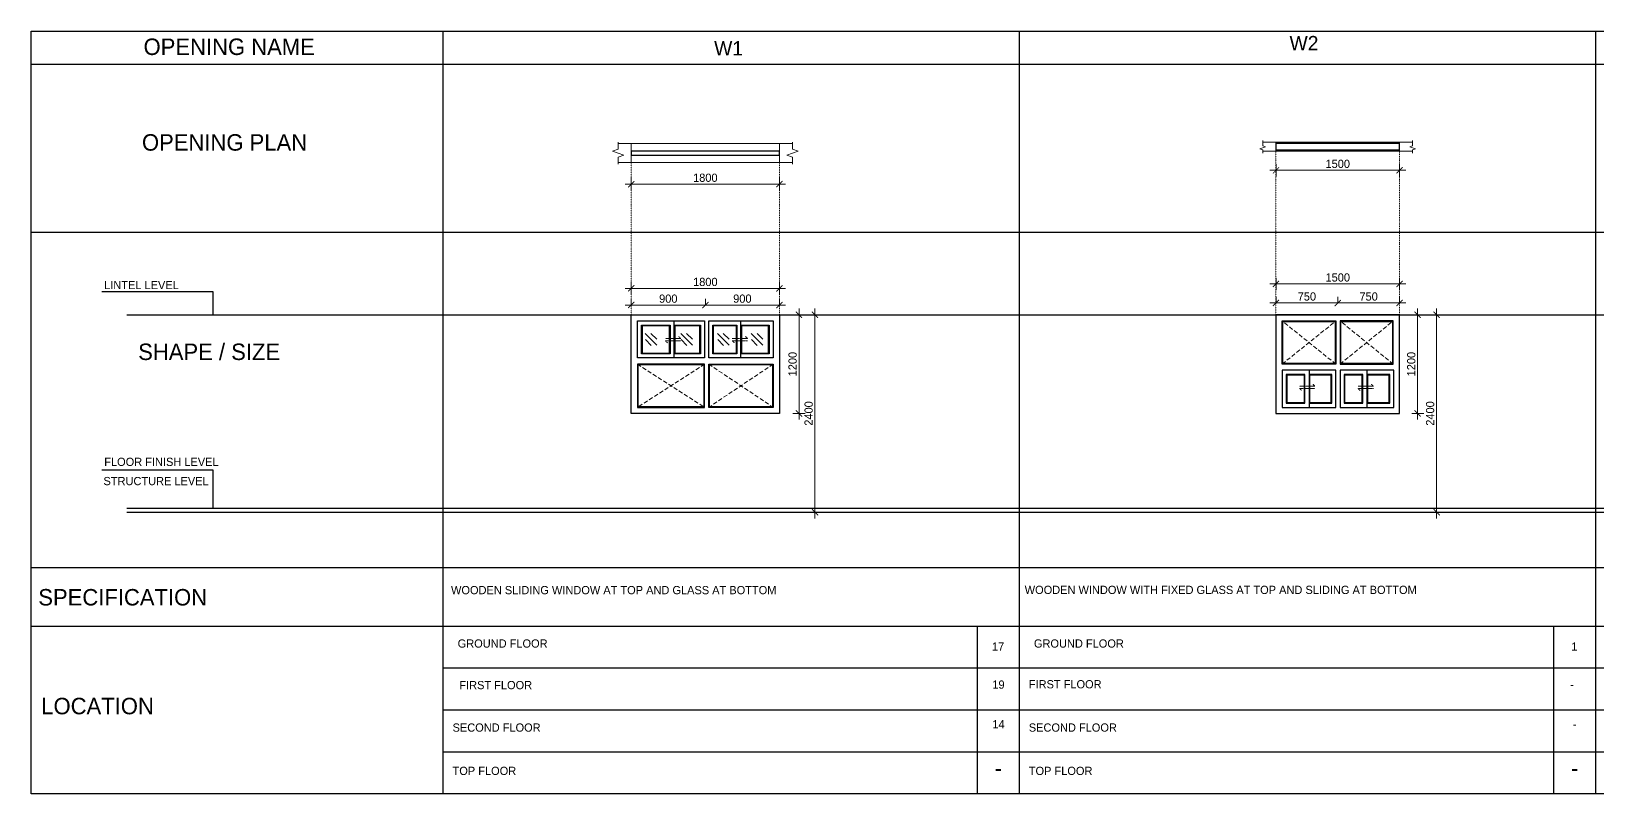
# Model space of a CAD drawing. Header units: inches. Extents: x -3071 to 2014935, y -37057 to 549694.
# Drawn here: x 1445764 to 1464790, y 491784 to 501048 of the extents above; entities that cross this region are included whole.
import ezdxf

# ---------------------------------------------------------------- set-up
doc = ezdxf.new("R2010")
doc.units = ezdxf.units.IN
doc.header["$MEASUREMENT"] = 0
for name, pattern in [('DOT', [0.25, 0, -0.25]), ('HIDDEN2', [0.1875, 0.125, -0.0625]), ('TRAZOS1', [0.15, 0.1, -0.05])]:
    doc.linetypes.add(name, pattern=pattern)
for name, color, linetype, lineweight in [('001-Archi- Break Line', 25, 'Continuous', 13), ('001-Archi- door window elevation', 92, 'Continuous', 25), ('001-Archi- Opening', 90, 'Continuous', 25), ('001-Archi-Dimension', 200, 'Continuous', 18), ('001-Archi-Elev 3', 212, 'Continuous', 30), ('001-Archi-Elev 4', 246, 'Continuous', 25), ('001-Archi-hatch', 9, 'Continuous', 0), ('001-Archi-sill', 22, 'Continuous', 15), ('001-Archi-Text', 180, 'Continuous', 18), ('002-Archi- Opening', 90, 'Continuous', 25)]:
    doc.layers.add(name, color=color, linetype=linetype, lineweight=lineweight)
doc.styles.add('Archi 100', font='GOTHIC.TTF', dxfattribs={"height": 200})
doc.styles.add('Archi 50', font='GOTHIC.TTF', dxfattribs={"height": 100})
doc.dimstyles.new('Archi 100', dxfattribs={"dimtxt": 200, "dimasz": 150, "dimexe": 150, "dimexo": 300, "dimgap": 50, "dimtad": 1, "dimdec": 0, "dimrnd": 5, "dimzin": 0, "dimdsep": 46, "dimtxsty": 'Archi 100', "dimblk": 'ARCHTICK', "dimcen": 0.09, "dimdle": 150, "dimclrd": 256, "dimclre": 256, "dimclrt": 256, "dimadec": 0, "dimazin": 0, "dimtfac": 1, "dimtdec": 0, "dimtix": 1, "dimtofl": 0, "dimtmove": 0, "dimatfit": 3, "dimfxl": 150, "dimfxlon": 1, "dimtolj": 1, "dimtzin": 0, "dimlwd": -1, "dimlwe": -1, "dimarcsym": 0})
doc.dimstyles.new('Archi 50', dxfattribs={"dimscale": 0.5, "dimtxt": 100, "dimasz": 150, "dimexe": 150, "dimexo": 300, "dimgap": 50, "dimtad": 1, "dimdec": 0, "dimzin": 0, "dimdsep": 46, "dimtxsty": 'Archi 50', "dimblk": 'ARCHTICK', "dimcen": 0.09, "dimdle": 150, "dimclrd": 256, "dimclre": 256, "dimclrt": 256, "dimadec": 0, "dimazin": 0, "dimtfac": 1, "dimtdec": 0, "dimtix": 1, "dimtofl": 0, "dimtmove": 0, "dimatfit": 0, "dimfxl": 150, "dimfxlon": 1, "dimtolj": 1, "dimtzin": 0, "dimlwd": -1, "dimlwe": -1, "dimarcsym": 0})

# ---------------------------------------------------------------- blocks, each defined once
blk = doc.blocks.new('_ArchTick')
at = {"color": 0, "linetype": 'ByBlock', "const_width": 0.15}
blk.add_lwpolyline([(-0.5, -0.5), (0.5, 0.5)], dxfattribs=at)
blk = doc.blocks.new('*D1593')
at = {"layer": '001-Archi-Dimension', "transparency": 16777216}
for p, q in [((1453051, 499266), (1453051, 499116)), ((1454851, 499266), (1454851, 499116)), ((1452976, 499191), (1454926, 499191))]:
    blk.add_line(p, q, dxfattribs=at)
at = {"layer": 'Defpoints', "color": 0, "transparency": 16777216}
for p in [(1453051, 499453), (1454851, 499453), (1454851, 499191)]:
    blk.add_point(p, dxfattribs=at)
at = {"layer": '001-Archi-Dimension', "transparency": 16777216, "xscale": 75, "yscale": 75, "zscale": 75, "rotation": 180}
blk.add_blockref('_ArchTick', (1453051, 499191), dxfattribs=at)
at = {"layer": '001-Archi-Dimension', "transparency": 16777216, "xscale": 75, "yscale": 75, "zscale": 75}
blk.add_blockref('_ArchTick', (1454851, 499191), dxfattribs=at)
at = {"layer": '001-Archi-Dimension', "transparency": 16777216, "insert": (1453951, 499268), "char_height": 100, "attachment_point": 5, "style": 'Archi 50'}
blk.add_mtext('\\A1;1800', dxfattribs=at)
blk = doc.blocks.new('*D1594')
at = {"layer": '001-Archi-Dimension', "transparency": 16777216}
for p, q in [((1455014, 497604), (1455164, 497604)), ((1455089, 497679), (1455089, 496329)), ((1455014, 496404), (1455164, 496404))]:
    blk.add_line(p, q, dxfattribs=at)
at = {"layer": 'Defpoints', "color": 0, "transparency": 16777216}
for p in [(1454851, 497604), (1454851, 496404), (1455089, 496404)]:
    blk.add_point(p, dxfattribs=at)
at = {"layer": '001-Archi-Dimension', "transparency": 16777216, "xscale": 75, "yscale": 75, "zscale": 75}
for p, rotation in [((1455089, 497604), 90), ((1455089, 496404), 270)]:
    blk.add_blockref('_ArchTick', p, dxfattribs=dict(at, rotation=rotation))
at = {"layer": '001-Archi-Dimension', "transparency": 16777216, "insert": (1455011, 497004), "char_height": 100, "attachment_point": 5, "rotation": 90, "style": 'Archi 50'}
blk.add_mtext('\\A1;1200', dxfattribs=at)
blk = doc.blocks.new('*D1554')
at = {"layer": '001-Archi-Dimension', "transparency": 16777216}
for p, q in [((1455208, 497604), (1455358, 497604)), ((1455283, 497679), (1455283, 495129)), ((1455208, 495204), (1455358, 495204))]:
    blk.add_line(p, q, dxfattribs=at)
at = {"layer": 'Defpoints', "color": 0, "transparency": 16777216}
for p in [(1454851, 497604), (1454851, 495204), (1455283, 495204)]:
    blk.add_point(p, dxfattribs=at)
at = {"layer": '001-Archi-Dimension', "transparency": 16777216, "xscale": 75, "yscale": 75, "zscale": 75}
for p, rotation in [((1455283, 497604), 90), ((1455283, 495204), 270)]:
    blk.add_blockref('_ArchTick', p, dxfattribs=dict(at, rotation=rotation))
at = {"layer": '001-Archi-Dimension', "transparency": 16777216, "insert": (1455206, 496404), "char_height": 100, "attachment_point": 5, "rotation": 90, "style": 'Archi 50'}
blk.add_mtext('\\A1;2400', dxfattribs=at)
blk = doc.blocks.new('*D1595')
at = {"layer": '001-Archi-Dimension', "transparency": 16777216}
for p, q in [((1453051, 497722), (1453051, 497797)), ((1453951, 497722), (1453951, 497797)), ((1452976, 497722), (1454026, 497722))]:
    blk.add_line(p, q, dxfattribs=at)
at = {"layer": 'Defpoints', "color": 0, "transparency": 16777216}
for p in [(1453051, 497604), (1453951, 497722), (1453951, 497604)]:
    blk.add_point(p, dxfattribs=at)
at = {"layer": '001-Archi-Dimension', "transparency": 16777216, "xscale": 75, "yscale": 75, "zscale": 75, "rotation": 180}
blk.add_blockref('_ArchTick', (1453051, 497722), dxfattribs=at)
at = {"layer": '001-Archi-Dimension', "transparency": 16777216, "xscale": 75, "yscale": 75, "zscale": 75}
blk.add_blockref('_ArchTick', (1453951, 497722), dxfattribs=at)
at = {"layer": '001-Archi-Dimension', "transparency": 16777216, "insert": (1453501, 497799), "char_height": 100, "attachment_point": 5, "style": 'Archi 50'}
blk.add_mtext('\\A1;900', dxfattribs=at)
blk = doc.blocks.new('*D1596')
at = {"layer": '001-Archi-Dimension', "transparency": 16777216}
for p, q in [((1453951, 497722), (1453951, 497797)), ((1454851, 497722), (1454851, 497797)), ((1453876, 497722), (1454926, 497722))]:
    blk.add_line(p, q, dxfattribs=at)
at = {"layer": 'Defpoints', "color": 0, "transparency": 16777216}
for p in [(1453951, 497604), (1454851, 497722), (1454851, 497604)]:
    blk.add_point(p, dxfattribs=at)
at = {"layer": '001-Archi-Dimension', "transparency": 16777216, "xscale": 75, "yscale": 75, "zscale": 75, "rotation": 180}
blk.add_blockref('_ArchTick', (1453951, 497722), dxfattribs=at)
at = {"layer": '001-Archi-Dimension', "transparency": 16777216, "xscale": 75, "yscale": 75, "zscale": 75}
blk.add_blockref('_ArchTick', (1454851, 497722), dxfattribs=at)
at = {"layer": '001-Archi-Dimension', "transparency": 16777216, "insert": (1454401, 497799), "char_height": 100, "attachment_point": 5, "style": 'Archi 50'}
blk.add_mtext('\\A1;900', dxfattribs=at)
blk = doc.blocks.new('*D1555')
at = {"layer": '001-Archi-Dimension', "transparency": 16777216}
for p, q in [((1453051, 497849), (1453051, 497999)), ((1454851, 497849), (1454851, 497999)), ((1452976, 497924), (1454926, 497924))]:
    blk.add_line(p, q, dxfattribs=at)
at = {"layer": 'Defpoints', "color": 0, "transparency": 16777216}
for p in [(1454851, 497924), (1453051, 497604), (1454851, 497604)]:
    blk.add_point(p, dxfattribs=at)
at = {"layer": '001-Archi-Dimension', "transparency": 16777216, "xscale": 75, "yscale": 75, "zscale": 75, "rotation": 180}
blk.add_blockref('_ArchTick', (1453051, 497924), dxfattribs=at)
at = {"layer": '001-Archi-Dimension', "transparency": 16777216, "xscale": 75, "yscale": 75, "zscale": 75}
blk.add_blockref('_ArchTick', (1454851, 497924), dxfattribs=at)
at = {"layer": '001-Archi-Dimension', "transparency": 16777216, "insert": (1453951, 498002), "char_height": 100, "attachment_point": 5, "style": 'Archi 50'}
blk.add_mtext('\\A1;1800', dxfattribs=at)
blk = doc.blocks.new('*D1559')
at = {"layer": '001-Archi-Dimension', "transparency": 16777216}
for p, q in [((1460808, 499359), (1462458, 499359)), ((1460883, 499434), (1460883, 499284)), ((1462383, 499434), (1462383, 499284))]:
    blk.add_line(p, q, dxfattribs=at)
at = {"layer": 'Defpoints', "color": 0, "transparency": 16777216}
for p in [(1460883, 499591), (1462383, 499591), (1462383, 499359)]:
    blk.add_point(p, dxfattribs=at)
at = {"layer": '001-Archi-Dimension', "transparency": 16777216, "xscale": 75, "yscale": 75, "zscale": 75, "rotation": 180}
blk.add_blockref('_ArchTick', (1460883, 499359), dxfattribs=at)
at = {"layer": '001-Archi-Dimension', "transparency": 16777216, "xscale": 75, "yscale": 75, "zscale": 75}
blk.add_blockref('_ArchTick', (1462383, 499359), dxfattribs=at)
at = {"layer": '001-Archi-Dimension', "transparency": 16777216, "insert": (1461633, 499437), "char_height": 100, "attachment_point": 5, "style": 'Archi 50'}
blk.add_mtext('\\A1;1500', dxfattribs=at)
blk = doc.blocks.new('*D1601')
at = {"layer": '001-Archi-Dimension', "transparency": 16777216}
for p, q in [((1462533, 497604), (1462678, 497604)), ((1462603, 497679), (1462603, 496329)), ((1462533, 496404), (1462678, 496404))]:
    blk.add_line(p, q, dxfattribs=at)
at = {"layer": 'Defpoints', "color": 0, "transparency": 16777216}
for p in [(1462383, 497604), (1462383, 496404), (1462603, 496404)]:
    blk.add_point(p, dxfattribs=at)
at = {"layer": '001-Archi-Dimension', "transparency": 16777216, "xscale": 75, "yscale": 75, "zscale": 75}
for p, rotation in [((1462603, 497604), 90), ((1462603, 496404), 270)]:
    blk.add_blockref('_ArchTick', p, dxfattribs=dict(at, rotation=rotation))
at = {"layer": '001-Archi-Dimension', "transparency": 16777216, "insert": (1462526, 497004), "char_height": 100, "attachment_point": 5, "rotation": 90, "style": 'Archi 50'}
blk.add_mtext('\\A1;1200', dxfattribs=at)
blk = doc.blocks.new('*D1560')
at = {"layer": '001-Archi-Dimension', "transparency": 16777216}
for p, q in [((1462759, 497604), (1462909, 497604)), ((1462834, 497679), (1462834, 495129)), ((1462759, 495204), (1462909, 495204))]:
    blk.add_line(p, q, dxfattribs=at)
at = {"layer": 'Defpoints', "color": 0, "transparency": 16777216}
for p in [(1462383, 497604), (1462383, 495204), (1462834, 495204)]:
    blk.add_point(p, dxfattribs=at)
at = {"layer": '001-Archi-Dimension', "transparency": 16777216, "xscale": 75, "yscale": 75, "zscale": 75}
for p, rotation in [((1462834, 497604), 90), ((1462834, 495204), 270)]:
    blk.add_blockref('_ArchTick', p, dxfattribs=dict(at, rotation=rotation))
at = {"layer": '001-Archi-Dimension', "transparency": 16777216, "insert": (1462756, 496404), "char_height": 100, "attachment_point": 5, "rotation": 90, "style": 'Archi 50'}
blk.add_mtext('\\A1;2400', dxfattribs=at)
blk = doc.blocks.new('*D1602')
at = {"layer": '001-Archi-Dimension', "transparency": 16777216}
for p, q in [((1460808, 497747), (1461708, 497747)), ((1460883, 497747), (1460883, 497822)), ((1461633, 497747), (1461633, 497822))]:
    blk.add_line(p, q, dxfattribs=at)
at = {"layer": 'Defpoints', "color": 0, "transparency": 16777216}
for p in [(1461633, 497747), (1460883, 497604), (1461633, 497604)]:
    blk.add_point(p, dxfattribs=at)
at = {"layer": '001-Archi-Dimension', "transparency": 16777216, "xscale": 75, "yscale": 75, "zscale": 75, "rotation": 180}
blk.add_blockref('_ArchTick', (1460883, 497747), dxfattribs=at)
at = {"layer": '001-Archi-Dimension', "transparency": 16777216, "xscale": 75, "yscale": 75, "zscale": 75}
blk.add_blockref('_ArchTick', (1461633, 497747), dxfattribs=at)
at = {"layer": '001-Archi-Dimension', "transparency": 16777216, "insert": (1461258, 497825), "char_height": 100, "attachment_point": 5, "style": 'Archi 50'}
blk.add_mtext('\\A1;750', dxfattribs=at)
blk = doc.blocks.new('*D1603')
at = {"layer": '001-Archi-Dimension', "transparency": 16777216}
for p, q in [((1461558, 497747), (1462458, 497747)), ((1461633, 497747), (1461633, 497822)), ((1462383, 497747), (1462383, 497822))]:
    blk.add_line(p, q, dxfattribs=at)
at = {"layer": 'Defpoints', "color": 0, "transparency": 16777216}
for p in [(1462383, 497747), (1461633, 497604), (1462383, 497604)]:
    blk.add_point(p, dxfattribs=at)
at = {"layer": '001-Archi-Dimension', "transparency": 16777216, "xscale": 75, "yscale": 75, "zscale": 75, "rotation": 180}
blk.add_blockref('_ArchTick', (1461633, 497747), dxfattribs=at)
at = {"layer": '001-Archi-Dimension', "transparency": 16777216, "xscale": 75, "yscale": 75, "zscale": 75}
blk.add_blockref('_ArchTick', (1462383, 497747), dxfattribs=at)
at = {"layer": '001-Archi-Dimension', "transparency": 16777216, "insert": (1462008, 497825), "char_height": 100, "attachment_point": 5, "style": 'Archi 50'}
blk.add_mtext('\\A1;750', dxfattribs=at)
blk = doc.blocks.new('*D1604')
at = {"layer": '001-Archi-Dimension', "transparency": 16777216}
for p, q in [((1462458, 497978), (1460808, 497978)), ((1460883, 497903), (1460883, 498053)), ((1462383, 497903), (1462383, 498053))]:
    blk.add_line(p, q, dxfattribs=at)
at = {"layer": 'Defpoints', "color": 0, "transparency": 16777216}
for p in [(1460883, 497978), (1460883, 497604), (1462383, 497604)]:
    blk.add_point(p, dxfattribs=at)
at = {"layer": '001-Archi-Dimension', "transparency": 16777216, "xscale": 75, "yscale": 75, "zscale": 75}
for p, rotation in [((1460883, 497978), 180.0000000000045), ((1462383, 497978), 4.476419235288631e-12)]:
    blk.add_blockref('_ArchTick', p, dxfattribs=dict(at, rotation=rotation))
at = {"layer": '001-Archi-Dimension', "transparency": 16777216, "insert": (1461633, 498056), "char_height": 100, "attachment_point": 5, "style": 'Archi 50'}
blk.add_mtext('\\A1;1500', dxfattribs=at)

msp = doc.modelspace()

# ---------------------------------------------------------------- linework, layer by layer
at = {"layer": '001-Archi- Break Line', "linetype": 'Continuous'}
for points in [[(1452890.91, 499700.5), (1452890.91, 499618), (1452822.22, 499593), (1452959.6, 499543), (1452890.91, 499518), (1452890.91, 499435.5)], [(1455011.02, 499700.5), (1455011.02, 499618), (1455079.71, 499593), (1454942.33, 499543), (1455011.02, 499518), (1455011.02, 499435.5)], [(1460721.43, 499721.05), (1460721.43, 499657.7), (1460755.78, 499645.2), (1460687.09, 499620.2), (1460721.43, 499607.7), (1460721.43, 499566.45)], [(1462541.38, 499721.05), (1462541.38, 499657.7), (1462507.04, 499645.2), (1462575.72, 499620.2), (1462541.38, 499607.7), (1462541.38, 499566.45)]]:
    msp.add_lwpolyline(points, dxfattribs=at)
at = {"layer": '001-Archi- door window elevation'}
for points in [[(1453050.97, 497603.51), (1454850.97, 497603.51), (1454850.97, 496403.51), (1453050.97, 496403.51)], [(1460882.64, 496403.51), (1462382.64, 496403.51), (1462382.64, 497603.51), (1460882.64, 497603.51)], [(1453522.88, 497128.51), (1453175.97, 497128.51), (1453175.97, 497478.51), (1453522.88, 497478.51)], [(1453891.71, 497128.51), (1453572.88, 497128.51), (1453572.88, 497478.51), (1453891.71, 497478.51)], [(1454333.84, 497128.51), (1454041.71, 497128.51), (1454041.71, 497478.51), (1454333.84, 497478.51)], [(1454725.97, 497128.51), (1454383.84, 497128.51), (1454383.84, 497478.51), (1454725.97, 497478.51)], [(1461610.71, 497003.51), (1460957.64, 497003.51), (1460957.64, 497528.51), (1461610.71, 497528.51)], [(1461660.71, 497003.51), (1462307.64, 497003.51), (1462307.64, 497528.51), (1461660.71, 497528.51)], [(1453941.71, 497003.51), (1453125.97, 497003.51), (1453125.97, 496478.51), (1453941.71, 496478.51)], [(1453991.71, 497003.51), (1454775.97, 497003.51), (1454775.97, 496478.51), (1453991.71, 496478.51)], [(1461234.17, 496878.51), (1461007.64, 496878.51), (1461007.64, 496528.51), (1461234.17, 496528.51)], [(1461560.71, 496878.51), (1461284.17, 496878.51), (1461284.17, 496528.51), (1461560.71, 496528.51)], [(1461937.32, 496878.51), (1461710.71, 496878.51), (1461710.71, 496528.51), (1461937.32, 496528.51)], [(1462263.93, 496878.51), (1461987.32, 496878.51), (1461987.32, 496528.51), (1462263.93, 496528.51)]]:
    msp.add_lwpolyline(points, close=True, dxfattribs=at)
for points in [[(1453941.71, 497078.51), (1453125.97, 497078.51), (1453125.97, 497528.51), (1453941.71, 497528.51), (1453941.71, 497078.51)], [(1453572.88, 497078.51), (1453572.88, 497528.51)], [(1453991.71, 497528.51), (1454775.97, 497528.51), (1454775.97, 497078.51), (1453991.71, 497078.51), (1453991.71, 497528.51), (1453991.71, 497528.51)], [(1454383.84, 497078.51), (1454383.84, 497528.51)], [(1461610.71, 496928.51), (1460957.64, 496928.51), (1460957.64, 496478.51), (1461610.71, 496478.51), (1461610.71, 496928.51)], [(1461284.17, 496928.51), (1461284.17, 496478.51)], [(1462313.93, 496928.51), (1461660.71, 496928.51), (1461660.71, 496478.51), (1462313.93, 496478.51), (1462313.93, 496928.51)], [(1461987.32, 496928.51), (1461987.32, 496478.51)]]:
    msp.add_lwpolyline(points, dxfattribs=at)
at = {"layer": '001-Archi- Opening'}
msp.add_lwpolyline([(1453050.97, 499543), (1454850.97, 499543), (1454850.97, 499593), (1453050.97, 499593), (1453050.97, 499543)], dxfattribs=at)
at = {"layer": '001-Archi-Elev 3'}
for p, q in [((1450763.58, 501048.21), (1450763.58, 491783.55)), ((1457763.58, 501048.21), (1457763.58, 491783.55)), ((1464763.58, 501048.21), (1464763.58, 491783.55)), ((1445763.58, 500648.21), (1478763.58, 500648.21)), ((1445763.58, 498607.8), (1478763.58, 498607.8)), ((1445763.58, 494531.26), (1478763.58, 494531.26)), ((1445763.58, 493820.36), (1478763.58, 493820.36)), ((1450763.58, 493311.16), (1478763.58, 493311.16)), ((1450763.58, 492801.96), (1478763.58, 492801.96)), ((1450763.58, 492292.76), (1478763.58, 492292.76))]:
    msp.add_line(p, q, dxfattribs=at)
for points in [[(1478763.58, 491783.55), (1445763.58, 491783.55), (1445763.58, 501048.21), (1478763.58, 501048.21)], [(1457254.38, 493820.36), (1457254.38, 491783.55)], [(1464254.38, 493820.36), (1464254.38, 491783.55)]]:
    msp.add_lwpolyline(points, dxfattribs=at)
at = {"layer": '001-Archi-Elev 4', "ltscale": 1000}
for p, q in [((1446924.76, 497603.51), (1478763.58, 497603.51)), ((1446924.76, 495203.51), (1478763.58, 495203.51))]:
    msp.add_line(p, q, dxfattribs=at)
at = {"layer": '001-Archi-Elev 4', "ltscale": 0.2}
msp.add_line((1446924.76, 495253.51), (1478763.58, 495253.51), dxfattribs=at)
at = {"layer": '001-Archi-hatch', "linetype": 'DOT'}
for p, q in [((1453050.97, 499453), (1453050.97, 497603.51)), ((1454850.97, 499453), (1454850.97, 497603.51)), ((1460882.64, 497603.51), (1460882.64, 499608)), ((1462382.64, 497603.51), (1462382.64, 499590.5))]:
    msp.add_line(p, q, dxfattribs=at)
at = {"layer": '001-Archi-hatch'}
for p, q in [((1453361.94, 497232.71), (1453220.34, 497374.31)), ((1453289.31, 497376.05), (1453360.11, 497305.25)), ((1453796.16, 497232.71), (1453654.56, 497374.31)), ((1453723.53, 497376.05), (1453794.33, 497305.25)), ((1454241.13, 497232.71), (1454099.53, 497374.31)), ((1454168.5, 497376.05), (1454239.3, 497305.25)), ((1454651.17, 497232.71), (1454509.57, 497374.31)), ((1454578.54, 497376.05), (1454649.34, 497305.25)), ((1453222.17, 497301.77), (1453292.97, 497230.97)), ((1453656.39, 497301.77), (1453727.19, 497230.97)), ((1454101.36, 497301.77), (1454172.16, 497230.97)), ((1454511.4, 497301.77), (1454582.2, 497230.97))]:
    msp.add_line(p, q, dxfattribs=at)
at = {"layer": '001-Archi-hatch', "linetype": 'TRAZOS1', "ltscale": 500}
for p, q in [((1460957.64, 497003.51), (1461610.71, 497528.51)), ((1461610.71, 497003.51), (1460957.64, 497528.51)), ((1461660.71, 497003.51), (1462307.64, 497528.51)), ((1462307.64, 497003.51), (1461660.71, 497528.51)), ((1453125.97, 497003.51), (1453941.71, 496478.51)), ((1453941.71, 497003.51), (1453125.97, 496478.51)), ((1453991.71, 497003.51), (1454775.97, 496478.51)), ((1454775.97, 497003.51), (1453991.71, 496478.51))]:
    msp.add_line(p, q, dxfattribs=at)
at = {"layer": '001-Archi-hatch'}
for points in [[(1452890.91, 499453), (1453050.97, 499453), (1453050.97, 499683), (1452890.91, 499683)], [(1455011.02, 499453), (1454850.97, 499453), (1454850.97, 499683), (1455011.02, 499683)], [(1460722.66, 499700.5), (1460882.64, 499700.5), (1460882.64, 499590.5), (1460723.89, 499590.5)], [(1460882.64, 499700.5), (1460882.64, 499590.5), (1460723.89, 499590.5)], [(1462542.61, 499700.5), (1462382.64, 499700.5), (1462382.64, 499590.5), (1462541.38, 499590.5)]]:
    msp.add_lwpolyline(points, dxfattribs=at)
for points in [[(1453512.88, 497138.51), (1453185.97, 497138.51), (1453185.97, 497468.51), (1453512.88, 497468.51)], [(1453881.71, 497138.51), (1453582.88, 497138.51), (1453582.88, 497468.51), (1453881.71, 497468.51)], [(1454323.84, 497138.51), (1454051.71, 497138.51), (1454051.71, 497468.51), (1454323.84, 497468.51)], [(1454715.97, 497138.51), (1454393.84, 497138.51), (1454393.84, 497468.51), (1454715.97, 497468.51)], [(1461600.71, 497013.51), (1460967.64, 497013.51), (1460967.64, 497518.51), (1461600.71, 497518.51)], [(1461670.71, 497013.51), (1462297.64, 497013.51), (1462297.64, 497518.51), (1461670.71, 497518.51)], [(1453931.71, 496993.51), (1453135.97, 496993.51), (1453135.97, 496488.51), (1453931.71, 496488.51)], [(1454001.71, 496993.51), (1454765.97, 496993.51), (1454765.97, 496488.51), (1454001.71, 496488.51)], [(1461224.17, 496868.51), (1461017.64, 496868.51), (1461017.64, 496538.51), (1461224.17, 496538.51)], [(1461550.71, 496868.51), (1461294.17, 496868.51), (1461294.17, 496538.51), (1461550.71, 496538.51)], [(1461927.32, 496868.51), (1461720.71, 496868.51), (1461720.71, 496538.51), (1461927.32, 496538.51)], [(1462253.93, 496868.51), (1461997.32, 496868.51), (1461997.32, 496538.51), (1462253.93, 496538.51)]]:
    msp.add_lwpolyline(points, close=True, dxfattribs=at)
at = {"layer": '001-Archi-hatch', "linetype": 'HIDDEN2', "ltscale": 5}
for points in [[(1453628.5, 497339.11), (1453651.66, 497315.95), (1453467.7, 497315.95)], [(1453490.86, 497262.79), (1453467.7, 497285.95), (1453651.66, 497285.95)], [(1454439.46, 497339.11), (1454462.62, 497315.95), (1454278.65, 497315.95)], [(1454301.81, 497262.79), (1454278.65, 497285.95), (1454462.62, 497285.95)], [(1461329.79, 496760.98), (1461352.95, 496737.82), (1461168.99, 496737.82)], [(1461192.15, 496684.66), (1461168.99, 496707.82), (1461352.95, 496707.82)], [(1462042.94, 496759.21), (1462066.1, 496736.05), (1461882.13, 496736.05)], [(1461905.29, 496682.89), (1461882.13, 496706.05), (1462066.1, 496706.05)]]:
    msp.add_lwpolyline(points, dxfattribs=at)
at = {"layer": '001-Archi-sill'}
for points in [[(1453050.97, 499453), (1454850.97, 499453), (1454850.97, 499683), (1453050.97, 499683)], [(1460882.64, 499700.5), (1462382.64, 499700.5), (1462382.64, 499590.5), (1460882.64, 499590.5)]]:
    msp.add_lwpolyline(points, close=True, dxfattribs=at)
at = {"layer": '002-Archi- Opening'}
msp.add_lwpolyline([(1462382.64, 499683), (1460882.64, 499683), (1460882.64, 499608), (1462382.64, 499608), (1462382.64, 499683)], dxfattribs=at)

# ---------------------------------------------------------------- texts
at = {"layer": '001-Archi-Text', "attachment_point": 1}
for s, width, insert, char_height, style in [('\\pxqc;W2', 795.4141, (1460825.28, 500991.33), 175, 'Archi 100'), ('\\pxqc;OPENING NAME', 2228.7844, (1447052.8, 500960.46), 200, 'Archi 100'), ('\\pxqc;W1', 795.4141, (1453835.47, 500929.45), 175, 'Archi 100'), ('OPENING PLAN', 4127.1334, (1447107.58, 499798.02), 200, 'Archi 100'), ('LINTEL LEVEL', 3098.08, (1446648.02, 498014.73), 100, 'Archi 50'), ('\\pxqc;SHAPE / SIZE', 1657.1414, (1447095.11, 497253.39), 200, 'Archi 100'), ('FLOOR FINISH LEVEL', 3098.08, (1446649.25, 495866.24), 100, 'Archi 50'), ('STRUCTURE LEVEL', 2326.8031, (1446639.98, 495632.76), 100, 'Archi 50'), ('SPECIFICATION', 2040.8582, (1445848.32, 494270.64), 200, 'Archi 100'), ('WOODEN SLIDING WINDOW AT TOP AND GLASS AT BOTTOM ', 6910.6977, (1450861.82, 494307.41), 100, 'Archi 100'), ('\\pxql,t12;WOODEN WINDOW WITH FIXED GLASS AT TOP AND SLIDING AT BOTTOM', 6910.6977, (1457830.31, 494310.4), 100, 'Archi 100'), ('GROUND FLOOR', 2902.3558, (1450942.47, 493658.59), 100, 'Archi 100'), ('\\pxqc;17', 388.6958, (1457312.47, 493620.9), 100, 'Archi 100'), ('GROUND FLOOR', 2902.3558, (1457942.47, 493658.59), 100, 'Archi 100'), ('\\pxqc;1', 388.6958, (1464312.47, 493620.9), 100, 'Archi 100'), ('FIRST FLOOR', 1652.6819, (1450962.69, 493153.49), 100, 'Archi 100'), ('\\pxqc;19', 388.6958, (1457317.23, 493159.41), 100, 'Archi 100'), ('FIRST FLOOR', 1652.6819, (1457880.4, 493163.52), 100, 'Archi 100'), ('-', 388.6958, (1464454.32, 493159.41), 100, 'Archi 100'), ('LOCATION', 2040.8582, (1445884.58, 492948.45), 200, 'Archi 100'), ('SECOND FLOOR', 1652.6819, (1450880.4, 492637.2), 100, 'Archi 100'), ('\\pxqc;14', 388.6958, (1457317.23, 492677.23), 100, 'Archi 100'), ('SECOND FLOOR', 1652.6819, (1457880.4, 492637.2), 100, 'Archi 100'), ('\\pxqc;-', 388.6958, (1464317.23, 492677.23), 100, 'Archi 100'), ('TOP FLOOR', 1652.6819, (1450880.4, 492110.89), 100, 'Archi 100'), ('\\pxqc;-', 388.6958, (1457317.23, 492195.05), 200, 'Archi 100'), ('TOP FLOOR', 1652.6819, (1457880.4, 492110.89), 100, 'Archi 100'), ('\\pxqc;-', 388.6958, (1464317.23, 492195.05), 200, 'Archi 100')]:
    msp.add_mtext_dynamic_manual_height_columns(s, width=width, gutter_width=12.5, heights=[0], dxfattribs=dict(at, insert=insert, char_height=char_height, style=style))

# ---------------------------------------------------------------- dimensions: what is measured, and where the dimension line sits
at = {"layer": '001-Archi-Dimension'}
dim = msp.add_linear_dim(base=(1454850.97, 499190.94), p1=(1453050.97, 499453), p2=(1454850.97, 499453), dimstyle='Archi 50', dxfattribs=at)
dim.commit()
dim.dimension.update_dxf_attribs({"geometry": '*D1593', "text_midpoint": (1453950.97, 499268.46)})
at = {"layer": '001-Archi-Dimension', "color": 2}
for p1, p2, distance, picture, middle in [((1460882.64, 499590.5), (1462382.64, 499590.5), -231.11, '*D1559', (1461632.64, 499436.9)), ((1462382.64, 497603.51), (1460882.64, 497603.51), -374.87, '*D1604', (1461632.64, 498055.89)), ((1453050.97, 497603.51), (1454850.97, 497603.51), 320.53, '*D1555', (1453950.97, 498001.55)), ((1453050.97, 497603.51), (1453950.97, 497603.51), 118.25, '*D1595', (1453500.97, 497799.27)), ((1460882.64, 497603.51), (1461632.64, 497603.51), 143.97, '*D1602', (1461257.64, 497824.99)), ((1454850.97, 497603.51), (1454850.97, 496403.51), 237.76, '*D1594', (1455011.21, 497003.51)), ((1454850.97, 497603.51), (1454850.97, 495203.51), 432.05, '*D1554', (1455205.5, 496403.51)), ((1462382.64, 497603.51), (1462382.64, 496403.51), 220.46, '*D1601', (1462525.58, 497003.51)), ((1462382.64, 497603.51), (1462382.64, 495203.51), 450.93, '*D1560', (1462756.06, 496403.51))]:
    dim = msp.add_aligned_dim(p1=p1, p2=p2, distance=distance, dimstyle='Archi 50', dxfattribs=at)
    dim.commit()
    dim.dimension.update_dxf_attribs({"geometry": picture, "text_midpoint": middle})
for base, p1, p2, picture, middle in [((1454850.97, 497721.75), (1453950.97, 497603.51), (1454850.97, 497603.51), '*D1596', (1454400.97, 497799.27)), ((1462382.64, 497747.48), (1461632.64, 497603.51), (1462382.64, 497603.51), '*D1603', (1462007.64, 497824.99))]:
    dim = msp.add_linear_dim(base=base, p1=p1, p2=p2, angle=180, dimstyle='Archi 50', override={"dimtmove": 1}, dxfattribs=at)
    dim.commit()
    dim.dimension.update_dxf_attribs({"geometry": picture, "text_midpoint": middle})

# ---------------------------------------------------------------- leaders
for points in [[(1447971.08, 497603.51), (1447971.08, 497881.95), (1446620.01, 497881.95)], [(1447971.08, 495253.51), (1447971.08, 495713.97), (1446620.01, 495713.97)]]:
    msp.add_leader(points, dimstyle='Archi 100', override={"dimasz": 50})

doc.saveas('drawing.dxf')
